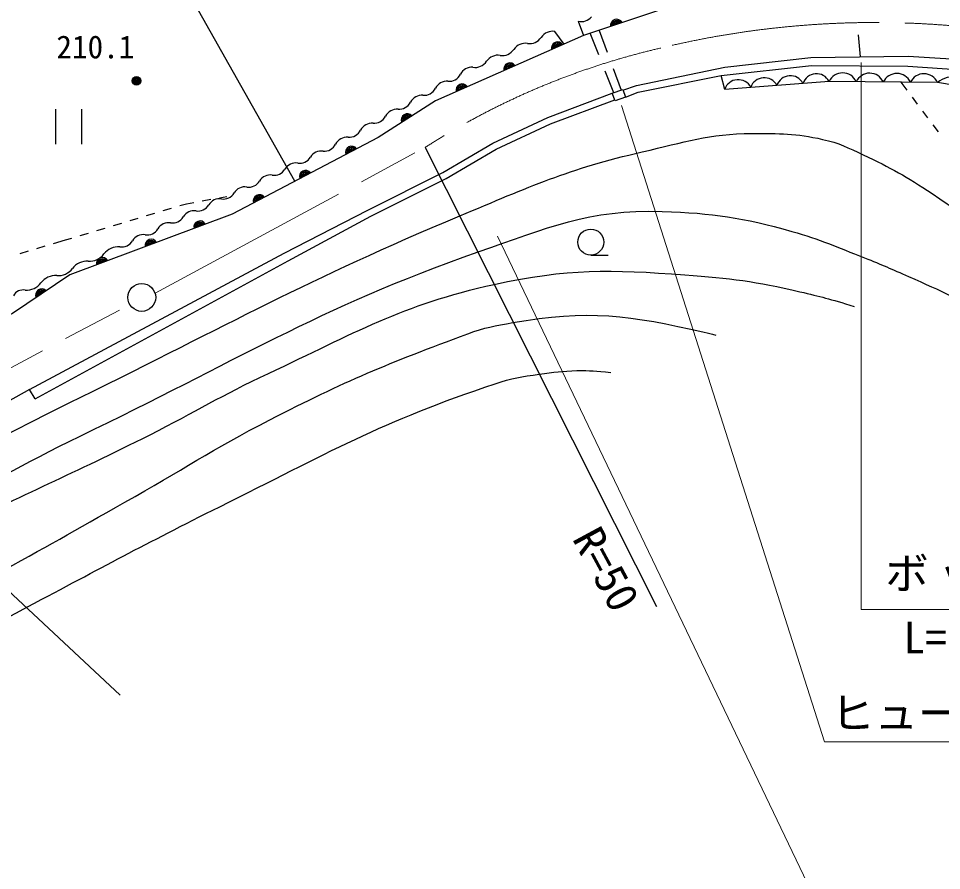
# Model space of a CAD drawing. Units: millimetres, scale not verified. Extents: x 40000 to 680000, y 20000 to 380000.
# Drawn here: x 340114 to 393252, y 261712 to 310760 of the extents above; entities that cross this region are included whole.
import ezdxf
from ezdxf.enums import TextEntityAlignment as Align

# ---------------------------------------------------------------- set-up
doc = ezdxf.new("R2010")
doc.units = ezdxf.units.MM
doc.header["$LTSCALE"] = 1000
doc.linetypes.add('CHAIN', pattern=[18.5, 12, -1.5, 3.5, -1.5])
for name, color, linetype, lineweight in [('M-BGD', 7, 'Continuous', 25), ('M-BMK', 2, 'CHAIN', 13), ('M-BMK-SRVR', 3, 'Continuous', 25), ('M-STR-HTXT', 7, 'Continuous', 13), ('M-STR-STRC', 7, 'Continuous', 25)]:
    doc.layers.add(name, color=color, linetype=linetype, lineweight=lineweight)
doc.styles.add('ＭＳ ゴシック', font='')
doc.styles.get('ＭＳ ゴシック').set_extended_font_data('MS Gothic')

msp = doc.modelspace()

# ---------------------------------------------------------------- linework, layer by layer
at = {"layer": 'M-BGD'}
for p, q in [((372339, 310613), (372640, 309771)), ((371532, 309284), (370994, 310013)), ((373523, 308657), (373034, 309904)), ((373535, 310074), (374000, 308826)), ((388595, 308548), (388480, 309809)), ((374378, 306479), (373889, 307726)), ((374348, 307888), (374813, 306640)), ((380770, 306676), (380567, 307482)), ((390918, 307093), (391259, 306635)), ((391557, 306234), (391856, 305832)), ((342238, 305533), (342238, 303533)), ((343738, 305533), (343738, 303533)), ((392154, 305431), (392452, 305030)), ((392750, 304629), (393049, 304227)), ((315334, 300411), (345973, 271807)), ((350694, 300261), (351186, 300349)), ((351678, 300437), (352102, 300513)), ((348450, 299699), (348929, 299843)), ((349408, 299986), (349778, 300097)), ((349778, 300097), (350202, 300173)), ((346535, 299124), (347014, 299268)), ((347493, 299412), (347971, 299555)), ((344619, 298550), (345098, 298693)), ((345577, 298837), (346056, 298981)), ((342813, 298008), (343182, 298119)), ((343661, 298262), (344140, 298406)), ((341170, 297521), (341650, 297663)), ((342129, 297805), (342813, 298008)), ((340211, 297236), (340691, 297378)), ((373060, 297136), (374060, 297136))]:
    msp.add_line(p, q, dxfattribs=at)
for points in [[(389599, 315130), (386909, 314137), (379269, 312013), (372640, 309771), (364123, 306022), (360820, 303914), (352410, 299500), (343067, 295994), (339775, 293779), (335609, 291611)], [(374914, 306630), (375687, 306894), (380772, 307953), (385730, 308504), (391324, 308589), (395349, 308335), (399418, 307741), (402511, 307063), (407425, 305513), (414631, 303038), (437217, 295283), (437618, 295049), (437931, 294655)], [(375060, 306235), (375787, 306520), (380567, 307482), (385763, 308047), (391306, 308022), (395266, 307751), (399303, 307195), (402346, 306492), (407211, 304960), (414355, 302529), (437005, 294821), (437455, 294576), (437931, 294655)], [(409876, 302748), (404333, 304637), (397320, 306345), (393024, 307071), (386774, 307135), (380770, 306676)], [(340754, 289399), (355405, 297256), (360219, 299732), (364542, 301893), (367423, 303588), (370584, 305068), (374300, 306450)], [(341071, 288874), (355634, 296805), (360402, 299372), (364735, 301539), (367612, 303231), (370740, 304696), (374440, 306072)], [(341071, 288874), (340754, 289399), (339481, 288690)]]:
    msp.add_lwpolyline(points, dxfattribs=at)
msp.add_lwpolyline([(374300, 306450), (374898, 306672), (375060, 306235), (374462, 306013)], close=True, dxfattribs=at)
for centre, radius in [((346909, 307166), 250), ((346909, 307166), 204), ((346909, 307166), 159), ((346909, 307166), 114), ((346909, 307166), 68.2), ((346909, 307166), 22.7), ((373060, 297886), 750)]:
    msp.add_circle(centre, radius, dxfattribs=at)
for centre, radius, start, end in [((372539, 311286), 702, 253.4289, 322.8966), ((374551, 310360), 354, 27.4811, 189.8863), ((374551, 310360), 283, 29.7051, 187.6623), ((374551, 310360), 212, 33.4515, 183.9159), ((374551, 310360), 142, 41.1632, 176.2042), ((374551, 310360), 100, 51.4809, 165.8865), ((370871, 309223), 800, 81.1685, 146.1055), ((369298, 308534), 800, 81.1685, 146.1055), ((369543, 310115), 800, 261.1685, 326.1055), ((371149, 309056), 354, 32.558, 194.9632), ((371149, 309056), 283, 34.7821, 192.7392), ((371149, 309056), 212, 38.5284, 188.9929), ((367970, 309426), 800, 261.1685, 326.1055), ((371149, 309056), 142, 46.2401, 181.2811), ((371149, 309056), 100, 56.5578, 170.9635), ((366397, 308738), 800, 261.1685, 326.1055), ((367725, 307846), 800, 81.1685, 146.1055), ((368404, 307847), 354, 32.558, 194.9632), ((366216, 307209), 741, 85.4678, 153.0202), ((368404, 307847), 283, 34.7821, 192.7392), ((368404, 307847), 212, 38.5284, 188.9929), ((368404, 307847), 142, 46.2401, 181.2811), ((368404, 307847), 100, 56.5578, 170.9635), ((364779, 306404), 741, 85.4678, 153.0202), ((364896, 307881), 741, 265.4678, 333.0202), ((381544, 306418), 817, 27.1828, 161.5601), ((383045, 306533), 817, 27.1828, 161.5601), ((384546, 306647), 817, 27.1828, 161.5601), ((386048, 306762), 817, 27.1828, 161.5601), ((387551, 306767), 860, 24.1752, 154.6506), ((389114, 306751), 860, 24.1752, 154.6506), ((390676, 306735), 860, 24.1752, 154.6506), ((392239, 306719), 860, 24.1752, 154.6506), ((393942, 305966), 1437, 31.1002, 129.7214), ((363459, 307076), 741, 265.4678, 333.0202), ((365658, 306638), 354, 32.558, 194.9632), ((365658, 306638), 283, 34.7821, 192.7392), ((365658, 306638), 212, 38.5284, 188.9929), ((365658, 306638), 142, 46.2401, 181.2811), ((365658, 306638), 100, 56.5578, 170.9635), ((363342, 305600), 741, 85.4678, 153.0202), ((362022, 306272), 741, 265.4678, 333.0202), ((360585, 305467), 741, 265.4678, 333.0202), ((361905, 304795), 741, 85.4678, 153.0202), ((362501, 304922), 354, 41.3404, 203.7456), ((362501, 304922), 283, 43.5645, 201.5216), ((362501, 304922), 212, 47.3108, 197.7752), ((362501, 304922), 142, 55.0225, 190.0635), ((362501, 304922), 100, 65.3402, 179.7458), ((360468, 303991), 741, 85.4678, 153.0202), ((359148, 304663), 741, 265.4678, 333.0202), ((357711, 303858), 741, 265.4678, 333.0202), ((359031, 303186), 741, 85.4678, 153.0202), ((357538, 302413), 716, 80.7961, 149.5269), ((359296, 303053), 354, 36.4892, 198.8944), ((359296, 303053), 283, 38.7133, 196.6704), ((359296, 303053), 212, 42.4596, 192.924), ((359296, 303053), 142, 50.1713, 185.2123), ((359296, 303053), 100, 60.489, 174.8946), ((356074, 301725), 716, 80.7961, 149.5269), ((356303, 303139), 716, 260.7961, 329.5269), ((354840, 302452), 716, 260.7961, 329.5269), ((356640, 301659), 354, 36.4892, 198.8944), ((356640, 301659), 283, 38.7133, 196.6704), ((356640, 301659), 212, 42.4596, 192.924), ((353376, 301764), 716, 260.7961, 329.5269), ((354611, 301038), 716, 80.7961, 149.5269), ((356640, 301659), 142, 50.1713, 185.2123), ((356640, 301659), 100, 60.489, 174.8946), ((353147, 300351), 716, 80.7961, 149.5269), ((351684, 299663), 716, 80.7961, 149.5269), ((351913, 301077), 716, 260.7961, 329.5269), ((353983, 300265), 354, 36.4892, 198.8944), ((353983, 300265), 283, 38.7133, 196.6704), ((353983, 300265), 212, 42.4596, 192.924), ((353983, 300265), 142, 50.1713, 185.2123), ((353983, 300265), 100, 60.489, 174.8946), ((350449, 300389), 716, 260.7961, 329.5269), ((348986, 299702), 716, 260.7961, 329.5269), ((350220, 298976), 716, 80.7961, 149.5269), ((347522, 299014), 716, 260.7961, 329.5269), ((348757, 298288), 716, 80.7961, 149.5269), ((350566, 298750), 354, 29.3696, 191.7748), ((350566, 298750), 283, 31.5936, 189.5507), ((350566, 298750), 212, 35.34, 185.8044), ((350566, 298750), 142, 43.0517, 178.0927), ((350566, 298750), 100, 53.3693, 167.775), ((347293, 297601), 716, 80.7961, 149.5269), ((345880, 296564), 1058, 86.5267, 142.7988), ((346059, 298327), 716, 260.7961, 329.5269), ((347757, 297696), 354, 29.3696, 191.7748), ((347757, 297696), 283, 31.5936, 189.5507), ((347757, 297696), 212, 35.34, 185.8044), ((347757, 297696), 142, 43.0517, 178.0927), ((347757, 297696), 100, 53.3693, 167.775), ((344195, 297843), 1058, 266.5267, 322.7988), ((344067, 295732), 1058, 86.5267, 142.7988), ((344949, 296642), 354, 29.3696, 191.7748), ((344949, 296642), 283, 31.5936, 189.5507), ((344949, 296642), 212, 35.34, 185.8044), ((344949, 296642), 142, 43.0517, 178.0927), ((344949, 296642), 100, 53.3693, 167.775), ((342382, 297011), 1058, 266.5267, 322.7988), ((340568, 296178), 1058, 266.5267, 322.7988), ((342253, 294899), 1058, 86.5267, 142.7988), ((340383, 294499), 635, 78.9714, 152.1248), ((341451, 294841), 354, 42.7333, 205.1385), ((341451, 294841), 283, 44.9573, 202.9144), ((341451, 294841), 212, 48.7037, 199.1681), ((341451, 294841), 142, 56.4154, 191.4564), ((341451, 294841), 100, 66.7331, 181.1387)]:
    msp.add_arc(centre, radius, start, end, dxfattribs=at)
for points, knots in [([(166190, 306751), (167788, 306108), (168245, 305954), (169576, 305480), (172885, 304302), (174839, 303954), (178203, 302947), (182912, 301538), (185638, 301011), (190248, 299308), (196718, 296917), (200387, 295542), (206387, 292141), (210215, 289971), (211787, 287891), (215419, 285408), (219282, 282768), (221501, 281361), (225547, 279010), (230499, 276132), (233498, 274928), (238491, 272123), (243243, 269452), (245708, 267610), (250507, 265025), (254008, 263140), (256019, 262135), (259745, 260746), (261448, 260111), (262432, 259832), (264195, 259389), (268569, 258292), (271024, 257581), (275504, 257070), (282316, 256292), (286222, 256183), (293053, 256762), (296589, 257062), (298554, 257501), (301994, 258373), (304679, 259053), (306159, 259554), (308732, 260576), (314113, 262713), (316954, 264325), (322123, 266933), (329456, 270632), (333388, 273039), (340642, 276891), (344944, 279176), (347344, 280477), (351702, 282654), (357766, 285685), (361117, 287592), (367551, 289731), (368515, 290052), (369086, 290147), (370093, 290282), (370938, 290396), (371413, 290475), (372266, 290487), (373030, 290497), (373312, 290475), (374219, 290385)], [0, 0, 0, 0, 1, 1, 1, 2, 2, 2, 3, 3, 3, 4, 4, 4, 5, 5, 5, 6, 6, 6, 7, 7, 7, 8, 8, 8, 9, 9, 9, 10, 10, 10, 11, 11, 11, 12, 12, 12, 13, 13, 13, 14, 14, 14, 15, 15, 15, 16, 16, 16, 17, 17, 17, 18, 18, 18, 19, 19, 19, 20, 20, 20, 21, 21, 21, 21]), ([(309990, 273060), (311827, 273415), (312392, 273555), (313894, 274011), (315985, 274645), (317102, 275182), (319072, 276128), (324765, 278863), (327760, 280779), (333353, 283714), (334305, 284213), (334849, 284473), (335808, 284959), (338881, 286516), (340584, 287425), (343675, 288946), (352162, 293119), (356791, 295747), (365516, 299393), (369530, 301070), (371785, 302110), (376026, 303080), (378464, 303637), (379839, 304124), (382340, 304139), (383934, 304149), (384852, 304148), (386408, 303800), (387359, 303588), (387856, 303324), (388739, 302911), (390348, 302156), (391225, 301663), (392707, 300681), (395170, 299050), (396461, 297993), (398685, 296048), (399861, 295020), (400470, 294385), (401530, 293238), (402206, 292507), (402432, 292256), (403216, 291327)], [0, 0, 0, 0, 1, 1, 1, 2, 2, 2, 3, 3, 3, 4, 4, 4, 5, 5, 5, 6, 6, 6, 7, 7, 7, 8, 8, 8, 9, 9, 9, 10, 10, 10, 11, 11, 11, 12, 12, 12, 13, 13, 13, 14, 14, 14, 14]), ([(290563, 264219), (292308, 264221), (292892, 264273), (294367, 264475), (296718, 264797), (297963, 265377), (300215, 266127), (305937, 268034), (308986, 269556), (314453, 272103), (322512, 275857), (326699, 278638), (334794, 282315), (334841, 282337), (334873, 282337), (334921, 282358), (338432, 283849), (340218, 285074), (343659, 286719), (352557, 290972), (357267, 294060), (366576, 297317), (370575, 298716), (372935, 299779), (377170, 299648), (380116, 299556), (381791, 299301), (384628, 298503), (386307, 298031), (387200, 297614), (388823, 296978), (389824, 296586), (390372, 296336), (391356, 295905), (393391, 295015), (394038, 294671), (396490, 293461)], [0, 0, 0, 0, 1, 1, 1, 2, 2, 2, 3, 3, 3, 4, 4, 4, 5, 5, 5, 6, 6, 6, 7, 7, 7, 8, 8, 8, 9, 9, 9, 10, 10, 10, 11, 11, 11, 12, 12, 12, 12]), ([(258686, 265746), (263808, 264248), (265387, 263779), (269788, 263034), (274069, 262309), (276507, 261937), (280849, 261932), (285833, 261927), (288641, 262236), (293561, 263034), (297799, 263721), (300203, 264114), (304283, 265449), (309100, 267027), (311698, 268230), (316275, 270408), (320011, 272185), (321996, 273397), (325634, 275367), (329727, 277583), (331940, 278972), (336065, 281129), (340541, 283470), (343180, 284520), (347688, 286799), (350361, 288150), (351785, 289055), (354499, 290325), (359446, 292640), (362173, 294281), (367508, 295452), (371701, 296373), (374203, 296317), (378484, 296003), (381087, 295812), (382554, 295630), (385094, 295029), (386329, 294736), (386772, 294635), (388230, 294181)], [0, 0, 0, 0, 1, 1, 1, 2, 2, 2, 3, 3, 3, 4, 4, 4, 5, 5, 5, 6, 6, 6, 7, 7, 7, 8, 8, 8, 9, 9, 9, 10, 10, 10, 11, 11, 11, 12, 12, 12, 13, 13, 13, 13]), ([(254348, 265595), (255881, 264776), (256399, 264575), (257753, 264008), (261076, 262619), (263143, 262402), (266652, 261593), (268351, 261202), (269302, 260974), (271017, 260661), (275172, 259902), (277488, 259321), (281696, 258966), (286735, 258541), (289653, 258784), (294621, 259729), (302104, 261152), (306193, 262647), (313224, 265577), (318082, 267601), (320623, 269141), (325295, 271564), (330573, 274301), (333517, 275861), (338735, 278713), (341680, 280323), (343312, 281259), (346235, 282909), (349502, 284752), (351250, 285935), (354583, 287655), (358898, 289881), (361430, 290926), (365983, 292613), (366958, 292974), (367545, 293059), (368568, 293249), (372804, 294034), (375390, 293679), (379585, 292698), (379851, 292636), (379957, 292625), (380263, 292528)], [0, 0, 0, 0, 1, 1, 1, 2, 2, 2, 3, 3, 3, 4, 4, 4, 5, 5, 5, 6, 6, 6, 7, 7, 7, 8, 8, 8, 9, 9, 9, 10, 10, 10, 11, 11, 11, 12, 12, 12, 13, 13, 13, 14, 14, 14, 14])]:
    msp.add_open_spline(points, degree=3, knots=knots, dxfattribs=at)
at = {"layer": 'M-BMK'}
msp.add_line((347978, 294940), (363523, 303332), dxfattribs=at)
msp.add_lwpolyline([(304484, 271924), (330911, 285994), (346524, 294296)], dxfattribs=at)
for centre, radius, start, end in [((389426, 257960), 52567, 69.5893, 103.5714), ((386810, 267098), 43072, 103.0411, 122.7275)]:
    msp.add_arc(centre, radius, start, end, dxfattribs=at)
at = {"layer": 'M-BMK-SRVR'}
msp.add_line((363523, 303332), (376845, 276903), dxfattribs=at)
msp.add_circle((347214, 294700), 800, dxfattribs=at)
at = {"layer": 'M-STR-HTXT'}
msp.add_line((367688, 298232), (386606, 258750), dxfattribs=at)
for points in [[(388630, 308217), (388630, 276739), (418159, 276739)], [(374823, 305740), (386518, 269114), (413874, 269114)]]:
    msp.add_lwpolyline(points, dxfattribs=at)
at = {"layer": 'M-STR-STRC'}
msp.add_line((356022, 301396), (346746, 317848), dxfattribs=at)

# ---------------------------------------------------------------- texts
at = {"layer": 'M-BGD', "style": 'ＭＳ ゴシック'}
msp.add_text('210.1', height=1320, dxfattribs=at).set_placement((342297, 308066), align=Align.BOTTOM_LEFT)
at = {"layer": 'M-BMK-SRVR', "style": 'ＭＳ ゴシック'}
msp.add_text('R=50', height=1833, rotation=298.353, dxfattribs=at).set_placement((372767, 281258), align=Align.MIDDLE_LEFT)
at = {"layer": 'M-STR-HTXT', "style": 'ＭＳ ゴシック'}
for s, p in [('L=6.0 W=2000\u3000H=2000', (403530, 275125)), ('ヒューム管φ300 L=4.0', (399695, 270779))]:
    msp.add_text(s, height=1833, dxfattribs=at).set_placement(p, align=Align.MIDDLE_CENTER)
at = {"layer": 'M-STR-HTXT', "insert": (403516, 278733), "char_height": 1833, "attachment_point": 5, "style": 'ＭＳ ゴシック'}
msp.add_mtext('\\T1.2;ボックスカルバート', dxfattribs=at)

doc.saveas('drawing.dxf')
